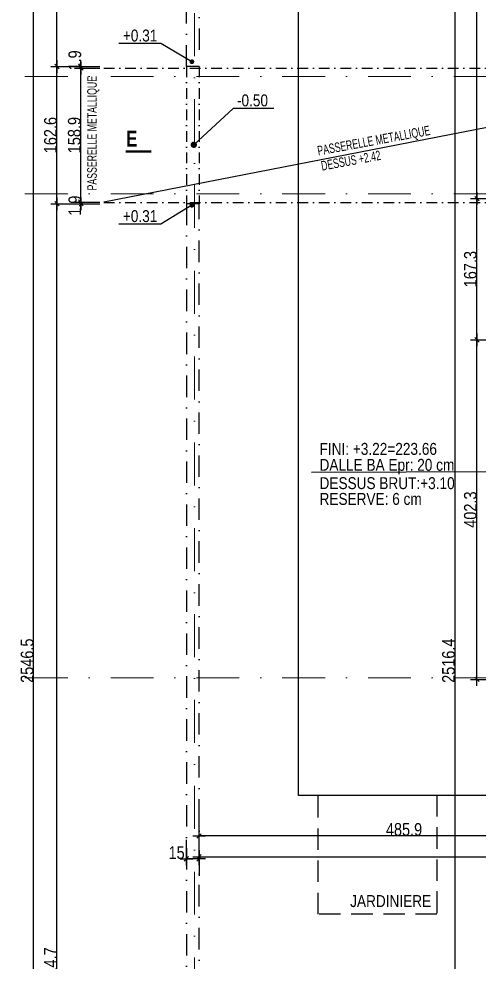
# Model space of a CAD drawing. Header units: millimetres. Extents: x 27344 to 33753, y -41751 to -37578.
# Drawn here: x 31031 to 31576, y -39802 to -38685 of the extents above; entities that cross this region are included whole.
import ezdxf
from ezdxf.enums import TextEntityAlignment as Align

# ---------------------------------------------------------------- set-up
doc = ezdxf.new("R2010")
doc.units = ezdxf.units.MM
doc.linetypes.add('CACHEX2', pattern=[19.05, 12.7, -6.35])
doc.linetypes.add('TIRETPTX2', pattern=[50.8, 25.4, -12.7, 0, -12.7])
for name, color, linetype in [('01_cote_gen', 4, 'Continuous'), ('01_linteaux', 2, 'Continuous'), ('01_murs_sup', 2, 'CACHEX2'), ('01_poch_BN', 9, 'Continuous'), ('01_texte', 230, 'Continuous'), ('AA_COTES', 2, 'Continuous')]:
    doc.layers.add(name, color=color, linetype=linetype)
doc.layers.add('01_tram_axes', color=2, linetype='TIRETPTX2', lineweight=9)
doc.layers.add('B Général', color=7, linetype='Continuous', lineweight=5)
doc.styles.add('ARIAL NA', font='ARIALN.TTF')
doc.styles.add('impact', font='impact.ttf')
doc.styles.add('STYLE2', font='ARIALN.TTF')
doc.dimstyles.new('JB50', dxfattribs={"dimscale": 0.1, "dimtxt": 150, "dimasz": 15, "dimexe": 0.1, "dimexo": 0.1, "dimgap": 0.09, "dimtad": 1, "dimdec": 1, "dimdsep": 46, "dimtxsty": 'STYLE2', "dimblk1": 'BOND_G', "dimblk2": 'BOND_D', "dimsah": 1, "dimcen": 1.5, "dimdle": 0.01, "dimse1": 1, "dimse2": 1, "dimclrd": 4, "dimclre": 2, "dimclrt": 6, "dimazin": 2, "dimtfac": 2.333333, "dimtdec": 1, "dimtix": 1, "dimtmove": 2, "dimatfit": 3, "dimldrblk": 'BOND_G', "dimfxl": 1, "dimtolj": 1, "dimtzin": 0, "dimarcsym": 0})

# ---------------------------------------------------------------- blocks, each defined once
blk = doc.blocks.new('BOND_G')
at = {"layer": 'AA_COTES', "color": 0}
for p, q in [((0, -5), (0, 15)), ((5, 0), (-5, 0)), ((1.77, 1.77), (-1.77, -1.77))]:
    blk.add_line(p, q, dxfattribs=at)
blk = doc.blocks.new('BOND_D')
at = {"layer": 'AA_COTES', "color": 0}
for p, q in [((5, 0), (-5, 0)), ((-1.77, -1.77), (1.77, 1.77)), ((0, 5), (0, -15))]:
    blk.add_line(p, q, dxfattribs=at)
blk = doc.blocks.new('*D3603')
at = {"layer": '01_poch_BN', "color": 4, "lineweight": -2, "ltscale": 0.1, "transparency": 16777216}
blk.add_line((31573.8, -39063.3), (31573.8, -38899), dxfattribs=at)
at = {"layer": 'Defpoints', "color": 0, "ltscale": 0.1, "transparency": 16777216}
for p in [(31573.8, -38897.5), (31609.3, -38897.5), (31595.2, -39064.8)]:
    blk.add_point(p, dxfattribs=at)
at = {"layer": '01_poch_BN', "color": 4, "lineweight": -2, "ltscale": 0.1, "transparency": 16777216, "xscale": 1.5, "yscale": 1.5, "zscale": 1.5}
for name, p, rotation in [('BOND_D', (31573.8, -38897.5), 90), ('BOND_G', (31573.8, -39064.8), 270)]:
    blk.add_blockref(name, p, dxfattribs=dict(at, rotation=rotation))
at = {"layer": '01_poch_BN', "color": 6, "ltscale": 0.1, "transparency": 16777216, "insert": (31566.1, -38981.1), "char_height": 15, "attachment_point": 5, "rotation": 90, "style": 'STYLE2'}
blk.add_mtext('\\A1;167.3', dxfattribs=at)
blk = doc.blocks.new('*D3460')
at = {"layer": '01_cote_gen', "color": 4, "lineweight": -2, "ltscale": 0.1, "transparency": 16777216}
blk.add_line((31573.8, -39465.6), (31573.8, -39066.3), dxfattribs=at)
at = {"layer": 'Defpoints', "color": 0, "ltscale": 0.1, "transparency": 16777216}
for p in [(31573.8, -39064.8), (31695.9, -39064.8), (31695.9, -39467.1)]:
    blk.add_point(p, dxfattribs=at)
at = {"layer": '01_cote_gen', "color": 4, "lineweight": -2, "ltscale": 0.1, "transparency": 16777216, "xscale": 1.5, "yscale": 1.5, "zscale": 1.5}
for name, p, rotation in [('BOND_D', (31573.8, -39064.8), 90), ('BOND_G', (31573.8, -39467.1), 270)]:
    blk.add_blockref(name, p, dxfattribs=dict(at, rotation=rotation))
at = {"layer": '01_cote_gen', "color": 6, "ltscale": 0.1, "transparency": 16777216, "insert": (31566.1, -39266), "char_height": 15, "attachment_point": 5, "rotation": 90, "style": 'STYLE2'}
blk.add_mtext('\\A1;402.3', dxfattribs=at)
blk = doc.blocks.new('*D3483')
at = {"layer": '01_cote_gen', "color": 4, "lineweight": -2, "ltscale": 0.1, "transparency": 16777216}
blk.add_line((31573.8, -38896), (31573.8, -38188.3), dxfattribs=at)
at = {"layer": 'Defpoints', "color": 0, "ltscale": 0.1, "transparency": 16777216}
for p in [(31573.8, -38186.8), (31623.4, -38186.8), (31623.4, -38897.5)]:
    blk.add_point(p, dxfattribs=at)
at = {"layer": '01_cote_gen', "color": 4, "lineweight": -2, "ltscale": 0.1, "transparency": 16777216, "xscale": 1.5, "yscale": 1.5, "zscale": 1.5}
for name, p, rotation in [('BOND_D', (31573.8, -38186.8), 90), ('BOND_G', (31573.8, -38897.5), 270)]:
    blk.add_blockref(name, p, dxfattribs=dict(at, rotation=rotation))
at = {"layer": '01_cote_gen', "color": 6, "ltscale": 0.1, "transparency": 16777216, "insert": (31566.1, -38542.2), "char_height": 15, "attachment_point": 5, "rotation": 90, "style": 'STYLE2'}
blk.add_mtext('\\A1;710.6', dxfattribs=at)
blk = doc.blocks.new('*D3620')
at = {"layer": '01_cote_gen', "color": 4, "lineweight": -2, "ltscale": 0.1, "transparency": 16777216}
blk.add_line((31728.9, -39652.6), (31245.9, -39652.6), dxfattribs=at)
at = {"layer": 'Defpoints', "color": 0, "ltscale": 0.1, "transparency": 16777216}
for p in [(31730.4, -39607.7), (31244.4, -39621.8), (31244.4, -39652.6)]:
    blk.add_point(p, dxfattribs=at)
at = {"layer": '01_cote_gen', "color": 4, "lineweight": -2, "ltscale": 0.1, "transparency": 16777216, "xscale": 1.5, "yscale": 1.5, "zscale": 1.5, "rotation": 180}
blk.add_blockref('BOND_D', (31244.4, -39652.6), dxfattribs=at)
at = {"layer": '01_cote_gen', "color": 4, "lineweight": -2, "ltscale": 0.1, "transparency": 16777216, "xscale": 1.5, "yscale": 1.5, "zscale": 1.5}
blk.add_blockref('BOND_G', (31730.4, -39652.6), dxfattribs=at)
at = {"layer": '01_cote_gen', "color": 6, "ltscale": 0.1, "transparency": 16777216, "insert": (31487.4, -39645), "char_height": 15, "attachment_point": 5, "style": 'STYLE2'}
blk.add_mtext('\\A1;485.9', dxfattribs=at)
blk = doc.blocks.new('*D3621')
at = {"layer": '01_cote_gen', "color": 4, "lineweight": -2, "ltscale": 0.1, "transparency": 16777216}
blk.add_line((31242.9, -39679.7), (31230.9, -39679.7), dxfattribs=at)
at = {"layer": 'Defpoints', "color": 0, "ltscale": 0.1, "transparency": 16777216}
for p in [(31229.4, -39679.7), (31229.4, -39685.4), (31244.4, -39685.4)]:
    blk.add_point(p, dxfattribs=at)
at = {"layer": '01_cote_gen', "color": 4, "lineweight": -2, "ltscale": 0.1, "transparency": 16777216, "xscale": 1.5, "yscale": 1.5, "zscale": 1.5, "rotation": 180}
blk.add_blockref('BOND_D', (31229.4, -39679.7), dxfattribs=at)
at = {"layer": '01_cote_gen', "color": 4, "lineweight": -2, "ltscale": 0.1, "transparency": 16777216, "xscale": 1.5, "yscale": 1.5, "zscale": 1.5}
blk.add_blockref('BOND_G', (31244.4, -39679.7), dxfattribs=at)
at = {"layer": '01_cote_gen', "color": 6, "ltscale": 0.1, "transparency": 16777216, "insert": (31217.8, -39672.5), "char_height": 15, "attachment_point": 5, "style": 'STYLE2'}
blk.add_mtext('\\A1;15', dxfattribs=at)
blk = doc.blocks.new('*D3622')
at = {"layer": '01_cote_gen', "color": 4, "lineweight": -2, "ltscale": 0.1, "transparency": 16777216}
blk.add_line((31245.9, -39677.3), (32513.8, -39677.3), dxfattribs=at)
at = {"layer": 'Defpoints', "color": 0, "ltscale": 0.1, "transparency": 16777216}
for p in [(32515.3, -39533.1), (32515.3, -39677.3), (31244.4, -39698.4)]:
    blk.add_point(p, dxfattribs=at)
at = {"layer": '01_cote_gen', "color": 4, "lineweight": -2, "ltscale": 0.1, "transparency": 16777216, "xscale": 1.5, "yscale": 1.5, "zscale": 1.5, "rotation": 180}
blk.add_blockref('BOND_G', (31244.4, -39677.3), dxfattribs=at)
at = {"layer": '01_cote_gen', "color": 4, "lineweight": -2, "ltscale": 0.1, "transparency": 16777216, "xscale": 1.5, "yscale": 1.5, "zscale": 1.5}
blk.add_blockref('BOND_D', (32515.3, -39677.3), dxfattribs=at)
at = {"layer": '01_cote_gen', "color": 6, "ltscale": 0.1, "transparency": 16777216, "insert": (31879.9, -39669.6), "char_height": 15, "attachment_point": 5, "style": 'STYLE2'}
blk.add_mtext('\\A1;1270.9', dxfattribs=at)
blk = doc.blocks.new('*D3491')
at = {"layer": '01_cote_gen', "color": 4, "lineweight": -2, "ltscale": 0.1, "transparency": 16777216}
blk.add_line((31076, -40716.8), (31076, -38905.1), dxfattribs=at)
at = {"layer": 'Defpoints', "color": 0, "ltscale": 0.1, "transparency": 16777216}
for p in [(31076, -38903.6), (31270.5, -38903.6), (31270.5, -40718.3)]:
    blk.add_point(p, dxfattribs=at)
at = {"layer": '01_cote_gen', "color": 4, "lineweight": -2, "ltscale": 0.1, "transparency": 16777216, "xscale": 1.5, "yscale": 1.5, "zscale": 1.5}
for name, p, rotation in [('BOND_D', (31076, -38903.6), 90), ('BOND_G', (31076, -40718.3), 270)]:
    blk.add_blockref(name, p, dxfattribs=dict(at, rotation=rotation))
at = {"layer": '01_cote_gen', "color": 6, "ltscale": 0.1, "transparency": 16777216, "insert": (31068.3, -39810.9), "char_height": 15, "attachment_point": 5, "rotation": 90, "style": 'STYLE2'}
blk.add_mtext('\\A1;1814.7', dxfattribs=at)
blk = doc.blocks.new('*D3492')
at = {"layer": '01_cote_gen', "color": 4, "lineweight": -2, "ltscale": 0.1, "transparency": 16777216}
blk.add_line((31076, -38902.1), (31076, -38742.5), dxfattribs=at)
at = {"layer": 'Defpoints', "color": 0, "ltscale": 0.1, "transparency": 16777216}
for p in [(31076, -38741), (31270.5, -38741), (31097.1, -38903.6)]:
    blk.add_point(p, dxfattribs=at)
at = {"layer": '01_cote_gen', "color": 4, "lineweight": -2, "ltscale": 0.1, "transparency": 16777216, "xscale": 1.5, "yscale": 1.5, "zscale": 1.5}
for name, p, rotation in [('BOND_D', (31076, -38741), 90), ('BOND_G', (31076, -38903.6), 270)]:
    blk.add_blockref(name, p, dxfattribs=dict(at, rotation=rotation))
at = {"layer": '01_cote_gen', "color": 6, "ltscale": 0.1, "transparency": 16777216, "insert": (31068.3, -38822.3), "char_height": 15, "attachment_point": 5, "rotation": 90, "style": 'STYLE2'}
blk.add_mtext('\\A1;162.6', dxfattribs=at)
blk = doc.blocks.new('*D3493')
at = {"layer": '01_cote_gen', "color": 4, "lineweight": -2, "ltscale": 0.1, "transparency": 16777216}
blk.add_line((31076, -38739.5), (31076, -38173.3), dxfattribs=at)
at = {"layer": 'Defpoints', "color": 0, "ltscale": 0.1, "transparency": 16777216}
for p in [(31076, -38171.8), (31363, -38171.8), (31285.5, -38741)]:
    blk.add_point(p, dxfattribs=at)
at = {"layer": '01_cote_gen', "color": 4, "lineweight": -2, "ltscale": 0.1, "transparency": 16777216, "xscale": 1.5, "yscale": 1.5, "zscale": 1.5}
for name, p, rotation in [('BOND_D', (31076, -38171.8), 90), ('BOND_G', (31076, -38741), 270)]:
    blk.add_blockref(name, p, dxfattribs=dict(at, rotation=rotation))
at = {"layer": '01_cote_gen', "color": 6, "ltscale": 0.1, "transparency": 16777216, "insert": (31068.3, -38456.4), "char_height": 15, "attachment_point": 5, "rotation": 90, "style": 'STYLE2'}
blk.add_mtext('\\A1;569.2', dxfattribs=at)
blk = doc.blocks.new('*D3494')
at = {"layer": '01_cote_gen', "color": 4, "lineweight": -2, "ltscale": 0.1, "transparency": 16777216}
blk.add_line((31104.3, -38900.2), (31104.3, -38744.3), dxfattribs=at)
at = {"layer": 'Defpoints', "color": 0, "ltscale": 0.1, "transparency": 16777216}
for p in [(31104.3, -38742.8), (31243.5, -38742.8), (31257.8, -38901.7)]:
    blk.add_point(p, dxfattribs=at)
at = {"layer": '01_cote_gen', "color": 4, "lineweight": -2, "ltscale": 0.1, "transparency": 16777216, "xscale": 1.5, "yscale": 1.5, "zscale": 1.5}
for name, p, rotation in [('BOND_D', (31104.3, -38742.8), 90), ('BOND_G', (31104.3, -38901.7), 270)]:
    blk.add_blockref(name, p, dxfattribs=dict(at, rotation=rotation))
at = {"layer": '01_cote_gen', "color": 6, "ltscale": 0.1, "transparency": 16777216, "insert": (31096.6, -38822.3), "char_height": 15, "attachment_point": 5, "rotation": 90, "style": 'STYLE2'}
blk.add_mtext('\\A1;158.9', dxfattribs=at)
blk = doc.blocks.new('*D3495')
at = {"layer": '01_cote_gen', "color": 4, "lineweight": -2, "ltscale": 0.1, "transparency": 16777216}
for p, q in [((31104.3, -38900.2), (31104.3, -38898.7)), ((31104.3, -38901.7), (31104.3, -38903.6)), ((31104.3, -38905.1), (31104.3, -38906.6))]:
    blk.add_line(p, q, dxfattribs=at)
at = {"layer": 'Defpoints', "color": 0, "ltscale": 0.1, "transparency": 16777216}
for p in [(31097.2, -38901.7), (31097.1, -38903.6), (31104.3, -38903.6)]:
    blk.add_point(p, dxfattribs=at)
at = {"layer": '01_cote_gen', "color": 4, "lineweight": -2, "ltscale": 0.1, "transparency": 16777216, "xscale": 1.5, "yscale": 1.5, "zscale": 1.5}
for name, p, rotation in [('BOND_G', (31104.3, -38901.7), 270), ('BOND_D', (31104.3, -38903.6), 90)]:
    blk.add_blockref(name, p, dxfattribs=dict(at, rotation=rotation))
at = {"layer": '01_cote_gen', "color": 6, "ltscale": 0.1, "transparency": 16777216, "insert": (31097.2, -38905.9), "char_height": 15, "attachment_point": 5, "rotation": 90, "style": 'STYLE2'}
blk.add_mtext('\\A1;1.9', dxfattribs=at)
blk = doc.blocks.new('*D3496')
at = {"layer": '01_cote_gen', "color": 4, "lineweight": -2, "ltscale": 0.1, "transparency": 16777216}
for p, q in [((31104.3, -38739.5), (31104.3, -38738)), ((31104.3, -38741), (31104.3, -38742.8)), ((31104.3, -38744.3), (31104.3, -38745.8))]:
    blk.add_line(p, q, dxfattribs=at)
at = {"layer": 'Defpoints', "color": 0, "ltscale": 0.1, "transparency": 16777216}
for p in [(31097.1, -38741), (31097.2, -38742.8), (31104.3, -38742.8)]:
    blk.add_point(p, dxfattribs=at)
at = {"layer": '01_cote_gen', "color": 4, "lineweight": -2, "ltscale": 0.1, "transparency": 16777216, "xscale": 1.5, "yscale": 1.5, "zscale": 1.5}
for name, p, rotation in [('BOND_G', (31104.3, -38741), 270), ('BOND_D', (31104.3, -38742.8), 90)]:
    blk.add_blockref(name, p, dxfattribs=dict(at, rotation=rotation))
at = {"layer": '01_cote_gen', "color": 6, "ltscale": 0.1, "transparency": 16777216, "insert": (31097.2, -38733.8), "char_height": 15, "attachment_point": 5, "rotation": 90, "style": 'STYLE2'}
blk.add_mtext('\\A1;1.9', dxfattribs=at)
blk = doc.blocks.new('*D3624')
at = {"layer": '01_cote_gen', "color": 4, "lineweight": -2, "ltscale": 0.1, "transparency": 16777216}
blk.add_line((31547.9, -40701.7), (31547.9, -38188.3), dxfattribs=at)
at = {"layer": 'Defpoints', "color": 0, "ltscale": 0.1, "transparency": 16777216}
for p in [(31547.9, -38186.8), (31738.8, -38186.8), (31552, -40703.2)]:
    blk.add_point(p, dxfattribs=at)
at = {"layer": '01_cote_gen', "color": 4, "lineweight": -2, "ltscale": 0.1, "transparency": 16777216, "xscale": 1.5, "yscale": 1.5, "zscale": 1.5}
for name, p, rotation in [('BOND_D', (31547.9, -38186.8), 90), ('BOND_G', (31547.9, -40703.2), 270)]:
    blk.add_blockref(name, p, dxfattribs=dict(at, rotation=rotation))
at = {"layer": '01_cote_gen', "color": 6, "ltscale": 0.1, "transparency": 16777216, "insert": (31540.2, -39445), "char_height": 15, "attachment_point": 5, "rotation": 90, "style": 'STYLE2'}
blk.add_mtext('\\A1;2516.4', dxfattribs=at)
blk = doc.blocks.new('*D3509')
at = {"layer": '01_cote_gen', "color": 4, "lineweight": -2, "ltscale": 0.1, "transparency": 16777216}
blk.add_line((31048.3, -40716.8), (31048.3, -38173.3), dxfattribs=at)
at = {"layer": 'Defpoints', "color": 0, "ltscale": 0.1, "transparency": 16777216}
for p in [(31048.3, -38171.8), (31097.1, -38171.8), (31097.1, -40718.3)]:
    blk.add_point(p, dxfattribs=at)
at = {"layer": '01_cote_gen', "color": 4, "lineweight": -2, "ltscale": 0.1, "transparency": 16777216, "xscale": 1.5, "yscale": 1.5, "zscale": 1.5}
for name, p, rotation in [('BOND_D', (31048.3, -38171.8), 90), ('BOND_G', (31048.3, -40718.3), 270)]:
    blk.add_blockref(name, p, dxfattribs=dict(at, rotation=rotation))
at = {"layer": '01_cote_gen', "color": 6, "ltscale": 0.1, "transparency": 16777216, "insert": (31040.6, -39445), "char_height": 15, "attachment_point": 5, "rotation": 90, "style": 'STYLE2'}
blk.add_mtext('\\A1;2546.5', dxfattribs=at)

msp = doc.modelspace()

# ---------------------------------------------------------------- linework, layer by layer
at = {"layer": '01_linteaux', "linetype": 'TIRETPTX2'}
for p, q in [((31229.41, -38740.97), (31229.41, -38171.8)), ((31244.45, -38186.84), (31244.45, -38740.97)), ((31244.45, -38740.97), (31229.41, -38740.97)), ((31244.45, -38903.59), (31229.41, -38903.59)), ((31229.41, -38903.59), (31229.41, -40718.28)), ((31244.45, -40703.24), (31244.45, -38903.59))]:
    msp.add_line(p, q, dxfattribs=at)
at = {"layer": '01_linteaux', "linetype": 'TIRETPTX2', "ltscale": 0.5}
for p, q in [((31131.4, -38742.85), (31946.63, -38742.85)), ((31229.41, -38740.97), (31229.41, -38903.59)), ((31244.45, -38740.97), (31244.45, -38903.59)), ((31131.4, -38902.18), (31730.39, -38902.18))]:
    msp.add_line(p, q, dxfattribs=at)
at = {"layer": '01_murs_sup', "ltscale": 2}
for p, q in [((31385.52, -39745.26), (31385.52, -39604.26)), ((31385.52, -39604.26), (31526.45, -39604.26)), ((31526.45, -39604.26), (31526.45, -39745.26)), ((31526.45, -39745.26), (31385.52, -39745.26))]:
    msp.add_line(p, q, dxfattribs=at)
at = {"layer": '01_texte'}
for p, q in [((31362.19, -39604.66), (31362.19, -38617.66)), ((31199.06, -38713.77), (31149.39, -38713.77)), ((31235.9, -38735.39), (31199.06, -38713.77)), ((31946.63, -38742.85), (31131.4, -38901.71)), ((31284.65, -38790.61), (31238.17, -38833.71)), ((31333.1, -38790.61), (31284.65, -38790.61)), ((31235.9, -38905.46), (31199.06, -38927.69)), ((31199.06, -38927.69), (31149.39, -38927.69)), ((31377.84, -39221.6), (31833.36, -39219.72)), ((32758.09, -39604.66), (31362.19, -39604.66))]:
    msp.add_line(p, q, dxfattribs=at)
for points, const_width in [([(31234.49, -38735.39, 1), (31237.31, -38735.39, 1)], 2.82), ([(31236.29, -38833.71, 1), (31240.05, -38833.71, 1)], 3.76), ([(31234.49, -38905.46, 1), (31237.31, -38905.46, 1)], 2.82)]:
    msp.add_lwpolyline(points, format="xyb", close=True, dxfattribs=dict(at, const_width=const_width))
at = {"layer": '01_texte', "const_width": 2.82}
msp.add_lwpolyline([(31157.58, -38841.56), (31188.01, -38841.56)], dxfattribs=at)
at = {"layer": '01_tram_axes', "color": 253, "ltscale": 2}
for p, q in [((31238.81, -40762.75), (31238.81, -37916.88)), ((31037.94, -38752.74), (33640.58, -38752.74)), ((31037.94, -38891.86), (33640.58, -38891.86)), ((31037.94, -39465.26), (33640.58, -39465.26))]:
    msp.add_line(p, q, dxfattribs=at)
at = {"layer": 'B Général', "color": 7, "linetype": 'Continuous', "lineweight": 5}
msp.add_line((31526.45, -39734.93), (31526.45, -39718.01), dxfattribs=at)

# ---------------------------------------------------------------- texts
at = {"layer": '01_texte', "style": 'ARIAL NA'}
for s, p in [('+0.31', (31154.08, -38711.34)), ('-0.50', (31289.34, -38788.18)), ('+0.31', (31154.08, -38925.27)), ('FINI: +3.22=223.66', (31387.23, -39201.1)), ('DALLE BA Epr: 20 cm', (31387.23, -39220)), ('DESSUS BRUT:+3.10', (31387.23, -39241.68)), ('RESERVE: 6 cm', (31387.23, -39260.39)), ('JARDINIERE', (31423.53, -39736.85))]:
    msp.add_text(s, height=14.1, dxfattribs=at).set_placement(p)
at = {"layer": '01_texte', "style": 'STYLE2', "width": 0.8}
for s, rotation, p in [('PASSERELLE METALLIQUE', 90, (31123.12, -38887.82)), ('PASSERELLE METALLIQUE', 10.45284, (31385.83, -38846.55)), ('DESSUS +2.42', 10.45284, (31390.2, -38864.43))]:
    msp.add_text(s, height=11.28, rotation=rotation, dxfattribs=at).set_placement(p)
at = {"layer": '01_texte', "style": 'impact'}
msp.add_text('E', height=18.8, dxfattribs=at).set_placement((31164.64, -38826.46), align=Align.MIDDLE)

# ---------------------------------------------------------------- dimensions: what is measured, and where the dimension line sits
at = {"layer": '01_cote_gen', "ltscale": 0.1}
for base, p1, p2, picture, middle in [((31048.29, -38171.8), (31097.14, -40718.28), (31097.14, -38171.8), '*D3509', (31040.63, -39445.04)), ((31075.99, -38171.8), (31285.54, -38740.97), (31362.98, -38171.8), '*D3493', (31068.32, -38456.38)), ((31547.87, -38186.84), (31551.98, -40703.24), (31738.83, -38186.84), '*D3624', (31540.21, -39445.04)), ((31573.79, -38186.84), (31623.41, -38897.48), (31623.41, -38186.84), '*D3483', (31566.12, -38542.16)), ((31075.99, -38740.97), (31097.14, -38903.59), (31270.5, -38740.97), '*D3492', (31068.32, -38822.28)), ((31104.26, -38742.85), (31257.77, -38901.71), (31243.48, -38742.85), '*D3494', (31096.59, -38822.28)), ((31075.99, -38903.59), (31270.5, -40718.28), (31270.5, -38903.59), '*D3491', (31068.32, -39810.94)), ((31573.79, -39064.8), (31695.9, -39467.12), (31695.9, -39064.8), '*D3460', (31566.12, -39265.96))]:
    dim = msp.add_linear_dim(base=base, p1=p1, p2=p2, angle=90, dimstyle='JB50', dxfattribs=at)
    dim.commit()
    dim.dimension.update_dxf_attribs({"geometry": picture, "text_midpoint": middle})
for base, p1, p2, picture, middle in [((31104.26, -38742.85), (31097.14, -38740.97), (31097.21, -38742.85), '*D3496', (31097.17, -38733.77)), ((31104.26, -38903.59), (31097.21, -38901.71), (31097.14, -38903.59), '*D3495', (31097.17, -38905.95))]:
    dim = msp.add_linear_dim(base=base, p1=p1, p2=p2, angle=90, dimstyle='JB50', dxfattribs=at)
    dim.commit()
    dim.dimension.update_dxf_attribs({"geometry": picture, "text_midpoint": middle, "dimtype": 160})
for base, p1, p2, picture, middle in [((32515.33, -39677.28), (31244.45, -39698.43), (32515.33, -39533.13), '*D3622', (31879.89, -39669.61)), ((31244.45, -39652.62), (31730.39, -39607.72), (31244.45, -39621.77), '*D3620', (31487.42, -39644.95))]:
    dim = msp.add_linear_dim(base=base, p1=p1, p2=p2, dimstyle='JB50', dxfattribs=at)
    dim.commit()
    dim.dimension.update_dxf_attribs({"geometry": picture, "text_midpoint": middle})
dim = msp.add_linear_dim(base=(31229.41, -39679.67), p1=(31244.45, -39685.42), p2=(31229.41, -39685.42), dimstyle='JB50', dxfattribs=at)
dim.commit()
dim.dimension.update_dxf_attribs({"geometry": '*D3621', "text_midpoint": (31217.76, -39672.46), "dimtype": 160})
at = {"layer": '01_poch_BN', "ltscale": 0.1}
dim = msp.add_linear_dim(base=(31573.79, -38897.48), p1=(31595.21, -39064.8), p2=(31609.31, -38897.48), angle=90, dimstyle='JB50', dxfattribs=at)
dim.commit()
dim.dimension.update_dxf_attribs({"geometry": '*D3603', "text_midpoint": (31566.12, -38981.14)})

doc.saveas('drawing.dxf')
